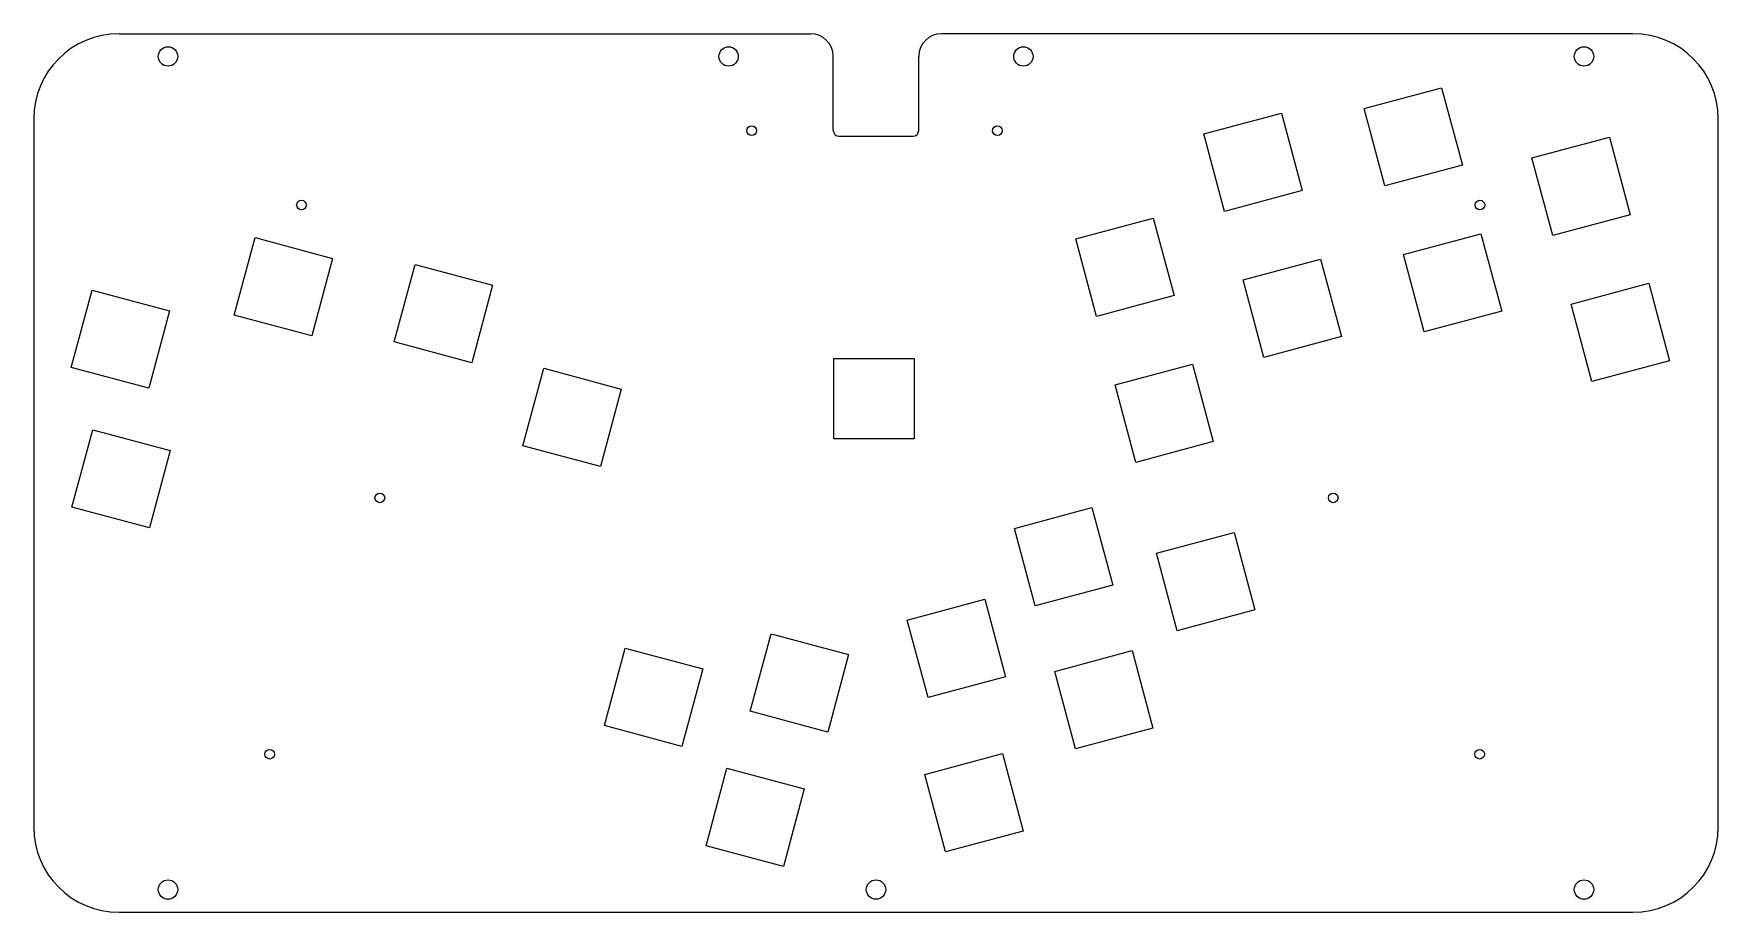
# Model space of a CAD drawing. Header units: millimetres. Extents: x 0 to 296, y 0 to 154.
import ezdxf

# ---------------------------------------------------------------- set-up
doc = ezdxf.new("R2010")
doc.units = ezdxf.units.MM
doc.header["$MEASUREMENT"] = 0

msp = doc.modelspace()

# ---------------------------------------------------------------- linework, layer by layer
at = {"color": 1}
for p, q in [((15, 154.4), (136.5, 154.4)), ((281, 154.4), (159.5, 154.4)), ((140.5, 137.4), (140.5, 150.4)), ((140.5, 149.4), (140.5, 149.4)), ((155.5, 137.4), (155.5, 150.4)), ((155.5, 149.4), (155.5, 149.4)), ((233.77, 141.26), (247.39, 144.91)), ((247.39, 144.91), (251.04, 131.29)), ((0, 139.4), (0, 15)), ((205.61, 136.8), (219.23, 140.45)), ((219.23, 140.45), (222.88, 126.83)), ((237.42, 127.65), (233.77, 141.26)), ((296, 15), (296, 139.4)), ((141.5, 136.4), (154.5, 136.4)), ((209.26, 123.18), (205.61, 136.8)), ((263.25, 132.56), (276.87, 136.21)), ((276.87, 136.21), (280.52, 122.59)), ((251.04, 131.29), (237.42, 127.65)), ((266.9, 118.94), (263.25, 132.56)), ((222.88, 126.83), (209.26, 123.18)), ((183.1, 118.35), (196.72, 122)), ((196.72, 122), (200.37, 108.38)), ((280.52, 122.59), (266.9, 118.94)), ((35.25, 104.94), (38.9, 118.56)), ((38.9, 118.56), (52.52, 114.91)), ((240.67, 115.6), (254.29, 119.25)), ((254.29, 119.25), (257.94, 105.63)), ((186.75, 104.73), (183.1, 118.35)), ((244.32, 101.98), (240.67, 115.6)), ((52.52, 114.91), (48.87, 101.29)), ((63.35, 100.23), (67, 113.85)), ((67, 113.85), (80.62, 110.2)), ((212.51, 111.13), (226.13, 114.78)), ((226.13, 114.78), (229.78, 101.16)), ((80.62, 110.2), (76.97, 96.58)), ((216.16, 97.51), (212.51, 111.13)), ((270.15, 106.89), (283.77, 110.54)), ((283.77, 110.54), (287.42, 96.92)), ((6.61, 95.73), (10.26, 109.35)), ((10.26, 109.35), (23.88, 105.7)), ((200.37, 108.38), (186.75, 104.73)), ((273.8, 93.27), (270.15, 106.89)), ((23.88, 105.7), (20.23, 92.08)), ((48.87, 101.29), (35.25, 104.94)), ((257.94, 105.63), (244.32, 101.98)), ((229.78, 101.16), (216.16, 97.51)), ((76.97, 96.58), (63.35, 100.23)), ((20.23, 92.08), (6.61, 95.73)), ((85.97, 81.99), (89.62, 95.61)), ((89.62, 95.61), (103.24, 91.96)), ((140.58, 97.31), (154.68, 97.31)), ((140.58, 83.21), (140.58, 97.31)), ((154.68, 97.31), (154.68, 83.21)), ((190, 92.68), (203.62, 96.33)), ((203.62, 96.33), (207.27, 82.71)), ((287.42, 96.92), (273.8, 93.27)), ((103.24, 91.96), (99.59, 78.34)), ((193.65, 79.06), (190, 92.68)), ((6.73, 71.19), (10.38, 84.81)), ((10.38, 84.81), (24, 81.16)), ((154.68, 83.21), (140.58, 83.21)), ((24, 81.16), (20.35, 67.54)), ((99.59, 78.34), (85.97, 81.99)), ((207.27, 82.71), (193.65, 79.06)), ((20.35, 67.54), (6.73, 71.19)), ((172.33, 67.47), (185.95, 71.11)), ((185.95, 71.11), (189.59, 57.49)), ((175.97, 53.85), (172.33, 67.47)), ((197.29, 63.1), (210.91, 66.75)), ((210.91, 66.75), (214.56, 53.13)), ((200.94, 49.48), (197.29, 63.1)), ((189.59, 57.49), (175.97, 53.85)), ((153.49, 51.36), (167.11, 55.01)), ((167.11, 55.01), (170.76, 41.39)), ((157.14, 37.74), (153.49, 51.36)), ((214.56, 53.13), (200.94, 49.48)), ((125.91, 35.33), (129.56, 48.95)), ((129.56, 48.95), (143.18, 45.3)), ((100.29, 32.8), (103.94, 46.42)), ((103.94, 46.42), (117.56, 42.77)), ((143.18, 45.3), (139.53, 31.68)), ((179.4, 42.34), (193.02, 45.99)), ((193.02, 45.99), (196.67, 32.37)), ((117.56, 42.77), (113.91, 29.15)), ((183.05, 28.72), (179.4, 42.34)), ((170.76, 41.39), (157.14, 37.74)), ((113.91, 29.15), (100.29, 32.8)), ((139.53, 31.68), (125.91, 35.33)), ((196.67, 32.37), (183.05, 28.72)), ((156.58, 24.24), (170.2, 27.89)), ((170.2, 27.89), (173.84, 14.27)), ((118.13, 11.7), (121.78, 25.32)), ((121.78, 25.32), (135.4, 21.67)), ((160.23, 10.63), (156.58, 24.24)), ((135.4, 21.67), (131.75, 8.05)), ((173.84, 14.27), (160.23, 10.63)), ((131.75, 8.05), (118.13, 11.7)), ((15, 0), (281, 0))]:
    msp.add_line(p, q, dxfattribs=at)
for centre, radius in [((23.6, 150.4), 1.7), ((122.1, 150.4), 1.7), ((173.9, 150.4), 1.7), ((272.4, 150.4), 1.7), ((126.15, 137.35), 0.85), ((169.34, 137.35), 0.85), ((47.05, 124.28), 0.85), ((254.11, 124.28), 0.85), ((60.82, 72.83), 0.85), ((228.33, 72.83), 0.85), ((41.45, 27.79), 0.85), ((254.05, 27.79), 0.85), ((23.6, 4), 1.7), ((148, 4), 1.7), ((272.4, 4), 1.7)]:
    msp.add_circle(centre, radius, dxfattribs=at)
for centre, radius, start, end in [((15, 139.4), 15, 90, 180), ((136.5, 150.4), 4, 0, 90), ((159.5, 150.4), 4, 90, 180), ((281, 139.4), 15, 0, 90), ((141.5, 137.4), 1, 180, 270), ((154.5, 137.4), 1, 270, 0), ((15, 15), 15, 180, 270), ((281, 15), 15, 270, 0)]:
    msp.add_arc(centre, radius, start, end, dxfattribs=at)

doc.saveas('drawing.dxf')
